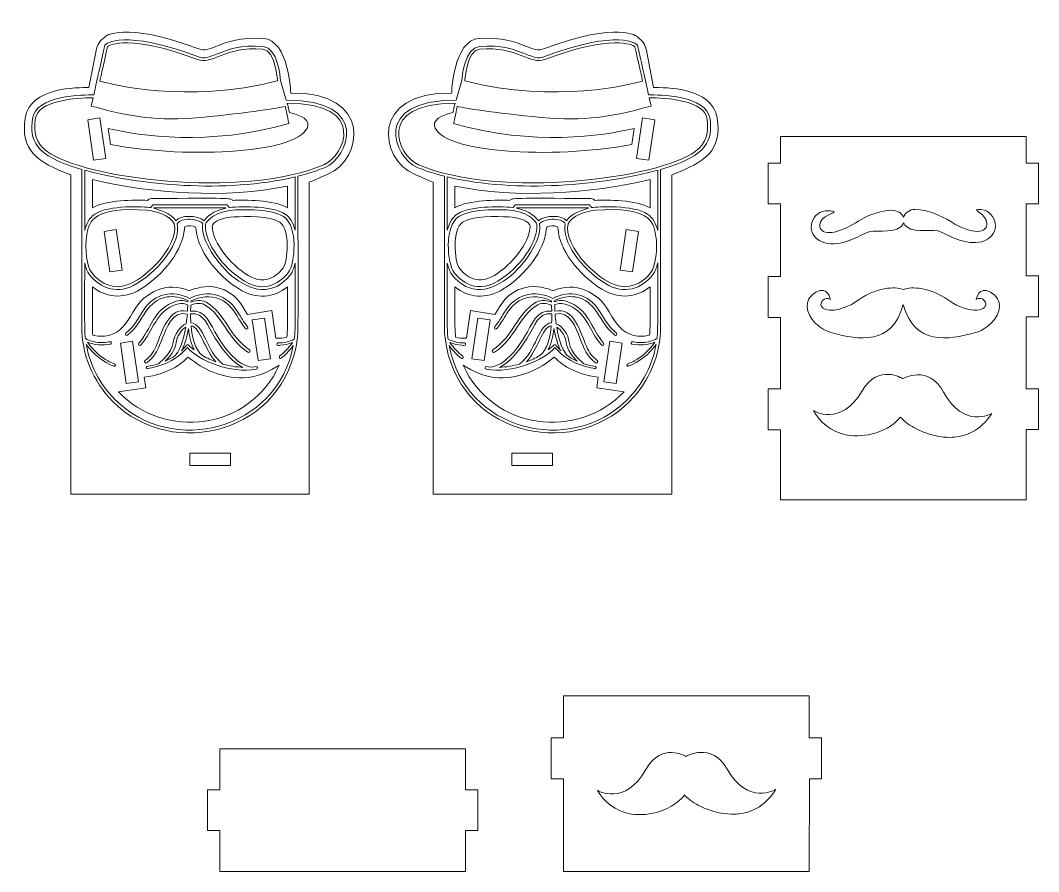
# Model space of a CAD drawing. Header units: inches. Extents: x 66 to 770, y 217 to 806.
import ezdxf

# ---------------------------------------------------------------- set-up
doc = ezdxf.new("R2010")
doc.units = ezdxf.units.IN
doc.header["$MEASUREMENT"] = 0
doc.layers.add('_U+0421_U+043B_U+043E_U+0439 1', color=7, linetype='Continuous')

# ---------------------------------------------------------------- blocks, each defined once
blk = doc.blocks.new('block 3')
at = {"layer": '_U+0421_U+043B_U+043E_U+0439 1', "color": 1, "lineweight": 9, "true_color": 0xff0000}
for points in [[(112.25, 736.96), (120.67, 738.2), (124.76, 710.17), (116.34, 708.93), (112.25, 736.96)], [(123.56, 659.68), (131.98, 660.93), (136.08, 632.89), (127.66, 631.65), (123.56, 659.68)], [(226.14, 598.39), (234.59, 599.62), (238.69, 571.59), (230.23, 570.36), (226.14, 598.39)], [(134.85, 582.41), (143.27, 583.66), (147.37, 555.62), (138.94, 554.38), (134.85, 582.41)], [(211.2, 497.71), (182.87, 497.71), (182.87, 506.2), (211.2, 506.2), (211.2, 497.71)]]:
    blk.add_lwpolyline(points, dxfattribs=at)
for points, knots in [([(252.75, 755.43), (252.75, 755.43), (251.67, 792.2), (233.62, 793.19), (218.21, 794.04), (208.62, 790.74), (201.59, 787.96), (196.25, 785.85), (192.73, 784.45), (189.1, 786.01), (136.45, 805.71), (124.5, 794.59), (124.02, 794.11), (124.02, 794.11), (124.02, 794.11), (124.02, 794.11), (120.88, 791.96), (118.72, 788.66), (118.01, 784.92), (118.01, 784.92), (113.06, 759.14), (113.06, 759.14), (105.6, 759.38), (72.11, 759.48), (68.98, 738.12), (65.67, 715.5), (76.96, 707.87), (100.48, 698.73), (100.48, 698.73), (100.48, 477.84), (100.48, 477.84), (100.48, 477.84), (265.48, 477.84), (265.48, 477.84), (265.48, 477.84), (265.48, 693.65), (265.48, 693.65), (268.02, 694.52), (276.38, 698.41), (278.5, 699.3), (302.89, 709.57), (309.68, 756.26), (252.75, 755.43)], [0, 0, 0, 0, 1, 1, 1, 2, 2, 2, 3, 3, 3, 4, 4, 4, 5, 5, 5, 6, 6, 6, 7, 7, 7, 8, 8, 8, 9, 9, 9, 10, 10, 10, 11, 11, 11, 12, 12, 12, 13, 13, 13, 14, 14, 14, 14]), ([(250.47, 676.07), (240.78, 681.64), (221.16, 681.49), (212.55, 681.11), (210.78, 683.01), (210.35, 682.54), (157.05, 682.54), (156.44, 682.54), (154.82, 682.41), (153.58, 681.11), (144.98, 681.48), (125.17, 681.65), (115.49, 676.02), (115.49, 676.02), (115.49, 695.48), (115.49, 695.48), (156.92, 685.8), (207.34, 682.18), (250.47, 691.05), (250.47, 691.05), (250.47, 676.07), (250.47, 676.07), (250.47, 676.07), (250.47, 676.07), (250.47, 676.07)], [0, 0, 0, 0, 1, 1, 1, 2, 2, 2, 3, 3, 3, 4, 4, 4, 5, 5, 5, 6, 6, 6, 7, 7, 7, 8, 8, 8, 8]), ([(198.43, 663.28), (198.6, 666.56), (206.37, 669.36), (213.44, 669.71), (221.34, 670.09), (238.55, 670.43), (245.15, 666.07), (252.47, 661.24), (250.88, 638.78), (247.43, 634.19), (245.05, 631.01), (236.25, 621.26), (223.23, 629.27), (210.43, 637.15), (199.41, 651.67), (198.59, 661.72), (198.58, 662.21), (198.52, 662.74), (198.43, 663.28)], [0, 0, 0, 0, 1, 1, 1, 2, 2, 2, 3, 3, 3, 4, 4, 4, 5, 5, 5, 6, 6, 6, 6]), ([(250.03, 586.51), (248.02, 585.96), (245.47, 585.52), (242.52, 585.74), (242.52, 585.74), (239.76, 604.84), (239.76, 604.84), (239.76, 604.84), (222.88, 602.19), (222.88, 602.19), (218.46, 609.03), (215.44, 617.11), (202.42, 620.67), (194.09, 622.94), (186.09, 620.07), (182.55, 618.5), (167.39, 625.49), (151.51, 617.87), (143.75, 604.08), (138.51, 594.78), (134.4, 589.86), (127.33, 587.92), (122.65, 586.63), (118.66, 587.02), (115.79, 587.84), (115.39, 591.46), (115.49, 590.26), (115.49, 621.3), (124.06, 614.51), (136.25, 611.95), (148.74, 619.64), (165.45, 629.92), (178.25, 647.47), (179.15, 661.25), (179.14, 661.72), (179.22, 662.49), (179.45, 662.87), (182.16, 663.91), (185.29, 663.62), (186.36, 662.95), (186.95, 662.58), (187.19, 662.43), (187.3, 661.04), (188.33, 647.11), (200.95, 629.7), (217.3, 619.64), (228.93, 612.48), (240.95, 613.72), (250.47, 621.23), (250.47, 591.34), (250.6, 591.51), (250.03, 586.51)], [0, 0, 0, 0, 1, 1, 1, 2, 2, 2, 3, 3, 3, 4, 4, 4, 5, 5, 5, 6, 6, 6, 7, 7, 7, 8, 8, 8, 9, 9, 9, 10, 10, 10, 11, 11, 11, 12, 12, 12, 13, 13, 13, 14, 14, 14, 15, 15, 15, 16, 16, 16, 17, 17, 17, 17]), ([(133.49, 548.7), (133.49, 548.7), (152.38, 551.51), (152.38, 551.51), (152.38, 551.51), (151.33, 558.89), (151.33, 558.89), (167.94, 560.75), (177.38, 568.23), (181.81, 572.75), (192.38, 563.85), (204.28, 558.33), (220.08, 558.33), (229.58, 558.33), (238.98, 563.45), (244.75, 567.14), (224.68, 521.98), (165.04, 515.01), (133.49, 548.7)], [0, 0, 0, 0, 1, 1, 1, 2, 2, 2, 3, 3, 3, 4, 4, 4, 5, 5, 5, 6, 6, 6, 6])]:
    blk.add_open_spline(points, degree=3, knots=knots, dxfattribs=at)
at = {"layer": '_U+0421_U+043B_U+043E_U+0439 1', "color": 7, "lineweight": 9, "true_color": 0xffffff}
for points, knots in [([(249.72, 750.41), (249.72, 750.41), (245.63, 764.18), (245.63, 764.18), (245.51, 766.41), (243.87, 786.62), (233.58, 787.69), (218.33, 789.04), (208.76, 785.26), (201.77, 782.49), (196.52, 780.41), (192.72, 778.91), (188.92, 780.54), (136.57, 800.13), (124.85, 789.23), (124.37, 788.75), (124.37, 788.75), (124.15, 788.53), (124.15, 788.53), (117.62, 759.39), (119.28, 766.84), (116.46, 754.12), (109.64, 754.23), (75.89, 753.97), (73.98, 737.54), (72.36, 723.65), (74.39, 711.93), (108.18, 702.52), (108.18, 702.52), (108.18, 594.02), (108.18, 594.02), (108.18, 574.64), (115.68, 556.06), (129.62, 542.05), (171.24, 500.19), (249.37, 520.34), (257.37, 586.17), (257.96, 591.8), (257.79, 584.94), (257.79, 697.93), (267.6, 700.39), (273.92, 702.83), (276.55, 703.93), (292.59, 710.68), (308.84, 750.85), (249.72, 750.41)], [0, 0, 0, 0, 1, 1, 1, 2, 2, 2, 3, 3, 3, 4, 4, 4, 5, 5, 5, 6, 6, 6, 7, 7, 7, 8, 8, 8, 9, 9, 9, 10, 10, 10, 11, 11, 11, 12, 12, 12, 13, 13, 13, 14, 14, 14, 15, 15, 15, 15]), ([(125.99, 787.5), (127.78, 788.77), (141.19, 796.26), (188.18, 778.68), (198.25, 774.37), (206.84, 788.05), (233.39, 785.7), (242.58, 784.75), (243.39, 764.77), (243.69, 763.77), (180.17, 747.92), (128.23, 761.54), (120.63, 763.72), (120.67, 763.88), (125.96, 787.33), (125.99, 787.5)], [0, 0, 0, 0, 1, 1, 1, 2, 2, 2, 3, 3, 3, 4, 4, 4, 5, 5, 5, 5]), ([(128.12, 719.82), (183.24, 709.46), (260.97, 714), (264.62, 732.76), (265.75, 738.41), (255.3, 741.15), (251.88, 741.89), (250.71, 747.33), (251.06, 745.91), (250.31, 748.42), (306.27, 748.6), (290.02, 711.78), (275.77, 705.78), (218.35, 681.59), (109.14, 696.62), (84.32, 714.88), (75.9, 721.07), (74.88, 728.05), (75.96, 737.31), (77.46, 750.2), (104.59, 752.35), (116.02, 752.13), (116.02, 752.13), (114.76, 746.43), (114.76, 746.43), (136.53, 740.35), (157.18, 735.88), (184.62, 738.08), (218.22, 740.77), (243.74, 745.12), (248.94, 746.04), (248.97, 745.93), (251.43, 734.42), (251.46, 734.31), (196.17, 718.47), (148.42, 725.74), (126.37, 730.92), (126.37, 730.92), (128.12, 719.82), (128.12, 719.82)], [0, 0, 0, 0, 1, 1, 1, 2, 2, 2, 3, 3, 3, 4, 4, 4, 5, 5, 5, 6, 6, 6, 7, 7, 7, 8, 8, 8, 9, 9, 9, 10, 10, 10, 11, 11, 11, 12, 12, 12, 13, 13, 13, 13]), ([(255.79, 660.56), (254.44, 665.73), (252.08, 669.55), (248.86, 671.68), (240.33, 677.32), (220.65, 677.05), (210.39, 676.23), (210.39, 676.23), (210.39, 676.19), (210.39, 676.19), (210.31, 676.18), (210.22, 676.17), (210.13, 676.16), (210.13, 676.16), (208.74, 677.96), (208.74, 677.96), (208.74, 677.96), (157.3, 677.96), (157.3, 677.96), (157.3, 677.96), (155.88, 676.1), (155.88, 676.1), (151.73, 676.83), (126.85, 678.07), (117.18, 671.68), (113.25, 669.08), (111.22, 664.44), (110.18, 660.28), (110.18, 660.28), (110.18, 701.98), (110.18, 701.98), (147.87, 691.94), (206.83, 685.71), (255.79, 697.44), (255.79, 697.44), (255.79, 660.56), (255.79, 660.56), (255.79, 660.56), (255.79, 660.56), (255.79, 660.56)], [0, 0, 0, 0, 1, 1, 1, 2, 2, 2, 3, 3, 3, 4, 4, 4, 5, 5, 5, 6, 6, 6, 7, 7, 7, 8, 8, 8, 9, 9, 9, 10, 10, 10, 11, 11, 11, 12, 12, 12, 13, 13, 13, 13]), ([(172.09, 664.81), (176.18, 650.51), (149.68, 621.39), (132.94, 621.39), (123.07, 621.39), (116.58, 629.02), (114.83, 631.35), (111.92, 635.23), (109.87, 647.41), (111.58, 657.31), (113.34, 667.44), (116.34, 676.58), (153.2, 674.42), (158.4, 674.12), (170.5, 670.23), (172.09, 664.81)], [0, 0, 0, 0, 1, 1, 1, 2, 2, 2, 3, 3, 3, 4, 4, 4, 5, 5, 5, 5]), ([(192.78, 667), (188.06, 671.15), (176.27, 671.06), (173.27, 667.05), (170.24, 672.17), (160.99, 674.89), (158.04, 675.64), (158.04, 675.64), (158.29, 675.96), (158.29, 675.96), (158.29, 675.96), (207.76, 675.96), (207.76, 675.96), (207.76, 675.96), (207.91, 675.76), (207.91, 675.76), (198.45, 673.76), (194.25, 669.13), (192.78, 667)], [0, 0, 0, 0, 1, 1, 1, 2, 2, 2, 3, 3, 3, 4, 4, 4, 5, 5, 5, 6, 6, 6, 6]), ([(193.96, 665.12), (194.38, 665.9), (197.97, 671.96), (209.33, 674.02), (215.67, 674.99), (238.97, 675.82), (247.76, 670.01), (258.17, 663.13), (255.69, 637.33), (251.21, 631.35), (249.08, 628.51), (237.6, 614.88), (220.75, 625.25), (204.37, 635.33), (194.25, 652.24), (193.87, 661.54), (193.87, 662.12), (193.78, 662.35), (193.71, 662.86), (193.68, 663.64), (193.76, 664.4), (193.96, 665.12)], [0, 0, 0, 0, 1, 1, 1, 2, 2, 2, 3, 3, 3, 4, 4, 4, 5, 5, 5, 6, 6, 6, 7, 7, 7, 7]), ([(130.97, 567.9), (129.32, 568.52), (127.71, 569.27), (126.16, 570.12), (122.27, 572.1), (116.35, 576.77), (112.17, 582.99), (116.8, 581.14), (122.39, 580.44), (127.96, 581.72), (128.42, 581.82), (128.7, 582.29), (128.59, 582.74), (128.24, 584.29), (126.54, 582.4), (120.55, 582.79), (117.15, 583.01), (113.68, 583.92), (110.7, 585.45), (110.01, 591.3), (110.17, 589.62), (110.17, 637.89), (110.95, 634.51), (112.02, 631.77), (113.23, 630.15), (121.09, 619.67), (133.59, 615.7), (146.34, 623.55), (163.48, 634.1), (176.9, 653.37), (174.14, 664.87), (174.93, 665.93), (175.56, 667.48), (180.35, 667.97), (184.13, 668.37), (188.85, 667.79), (191.89, 665.11), (188.35, 647.92), (228.46, 597.69), (252.81, 630.15), (253.98, 631.71), (255.02, 634.35), (255.79, 637.59), (255.79, 589.85), (255.97, 591.19), (255.22, 585.07), (251.75, 583.35), (247.65, 582.48), (243.93, 582.51), (243.39, 582.52), (242.98, 582.03), (243.1, 581.5), (243.32, 580.56), (244.58, 580.83), (245.61, 580.9), (248.48, 581.09), (251.28, 581.68), (253.96, 582.74), (251.53, 579.19), (248.49, 576.02), (245.05, 573.39), (244.1, 572.66), (245.21, 571.21), (246.16, 571.93), (247.64, 573.05), (248.83, 574.22), (250.11, 575.5), (251.73, 577.15), (253.21, 578.89), (254.56, 580.76), (243.67, 522.11), (170.85, 503.42), (131.03, 543.46), (120.59, 553.96), (113.8, 567.15), (111.29, 581.45), (116.21, 574.47), (123.09, 569.15), (130.42, 566.42), (130.9, 566.25), (131.42, 566.57), (131.48, 567.08), (131.48, 567.08), (131.48, 567.08), (131.48, 567.08), (131.52, 567.44), (131.31, 567.77), (130.97, 567.9)], [0, 0, 0, 0, 1, 1, 1, 2, 2, 2, 3, 3, 3, 4, 4, 4, 5, 5, 5, 6, 6, 6, 7, 7, 7, 8, 8, 8, 9, 9, 9, 10, 10, 10, 11, 11, 11, 12, 12, 12, 13, 13, 13, 14, 14, 14, 15, 15, 15, 16, 16, 16, 17, 17, 17, 18, 18, 18, 19, 19, 19, 20, 20, 20, 21, 21, 21, 22, 22, 22, 23, 23, 23, 24, 24, 24, 25, 25, 25, 26, 26, 26, 27, 27, 27, 28, 28, 28, 29, 29, 29, 29]), ([(153.67, 564.77), (157.44, 565.39), (161.32, 566.41), (164.93, 567.85), (172.38, 570.81), (178.09, 575.31), (181.29, 579.43), (188.29, 570.55), (211.27, 561.14), (228.94, 564.26), (229.46, 564.35), (229.8, 564.88), (229.68, 565.39), (229.42, 566.5), (228.45, 565.99), (226.04, 565.73), (226.04, 565.73), (226.04, 565.73), (226.04, 565.73), (218.24, 566.62), (210.45, 573.53), (202.24, 586.82), (196.93, 595.42), (194.3, 605.67), (183.43, 604.57), (183.54, 606.1), (183.61, 607.47), (183.66, 608.61), (185.02, 609.22), (189.67, 611), (193.2, 608.9), (206.69, 600.85), (208.11, 586.08), (223.11, 576.03), (223.83, 575.55), (224.77, 576.11), (224.69, 576.96), (224.66, 577.26), (224.5, 577.52), (224.25, 577.69), (209.65, 587.45), (208.19, 602.29), (194.23, 610.61), (190.47, 612.85), (185.97, 611.66), (183.74, 610.81), (183.75, 611.11), (183.75, 611.36), (183.76, 611.57), (189.81, 614.61), (197.33, 615.62), (203.62, 612.86), (210.94, 609.72), (214.42, 603.21), (216.45, 599.81), (217.64, 597.8), (220.08, 593.95), (221.74, 592.31), (222.83, 591.23), (223.58, 592.93), (222.92, 593.64), (220.01, 597.14), (218.3, 600.26), (216.61, 603.11), (208.98, 616.34), (195.46, 619.73), (182.77, 613.31), (171.25, 619.41), (158.26, 616.67), (150.91, 605.26), (148.36, 601.49), (145.3, 594.77), (138.7, 589.15), (137.79, 588.38), (138.96, 587.06), (139.83, 587.79), (147.41, 594.19), (149.65, 600.71), (154.02, 606.32), (161.68, 615.66), (172.38, 616.5), (181.71, 611.62), (181.69, 611.42), (181.67, 611.19), (181.65, 610.92), (179.86, 611.59), (176.83, 612.31), (173.58, 611.33), (157.68, 606.5), (156.2, 591.91), (147.63, 582.44), (146.74, 581.46), (148.22, 580.1), (149.13, 581.11), (157.77, 590.69), (159.27, 604.89), (174.16, 609.41), (177.23, 610.35), (180.17, 609.4), (181.52, 608.82), (181.46, 607.62), (181.4, 606.17), (181.38, 604.53), (167.91, 607.25), (163.88, 590.34), (159.53, 580.18), (157.56, 575.57), (154.85, 572.45), (152.03, 570.34), (150.95, 569.54), (152.14, 567.94), (153.21, 568.74), (159.3, 573.22), (161.28, 578.95), (164.03, 585.96), (166.58, 592.5), (170.77, 604.88), (181.24, 602.51), (181.05, 600.44), (180.8, 598.17), (180.46, 595.82), (176.11, 594.03), (172, 588.23), (171.43, 582.83), (170.67, 575.6), (161.24, 568.11), (161.24, 568.11), (154.24, 565.89), (152.61, 566.74), (152.8, 565.41), (152.86, 564.99), (153.26, 564.7), (153.67, 564.77)], [0, 0, 0, 0, 1, 1, 1, 2, 2, 2, 3, 3, 3, 4, 4, 4, 5, 5, 5, 6, 6, 6, 7, 7, 7, 8, 8, 8, 9, 9, 9, 10, 10, 10, 11, 11, 11, 12, 12, 12, 13, 13, 13, 14, 14, 14, 15, 15, 15, 16, 16, 16, 17, 17, 17, 18, 18, 18, 19, 19, 19, 20, 20, 20, 21, 21, 21, 22, 22, 22, 23, 23, 23, 24, 24, 24, 25, 25, 25, 26, 26, 26, 27, 27, 27, 28, 28, 28, 29, 29, 29, 30, 30, 30, 31, 31, 31, 32, 32, 32, 33, 33, 33, 34, 34, 34, 35, 35, 35, 36, 36, 36, 37, 37, 37, 38, 38, 38, 39, 39, 39, 40, 40, 40, 41, 41, 41, 42, 42, 42, 43, 43, 43, 44, 44, 44, 44]), ([(205.75, 567.85), (193.95, 576.74), (192.93, 595.86), (183.62, 596.37), (183.47, 598.54), (183.41, 600.64), (183.4, 602.56), (192.92, 603.71), (195.02, 594.69), (200.54, 585.77), (207.02, 575.28), (213.34, 568.61), (219.7, 565.58), (214.99, 565.82), (210.3, 566.58), (205.75, 567.85)], [0, 0, 0, 0, 1, 1, 1, 2, 2, 2, 3, 3, 3, 4, 4, 4, 5, 5, 5, 5]), ([(173.42, 582.62), (173.86, 586.81), (176.82, 591.4), (180.08, 593.38), (178.65, 584.91), (176.17, 575.86), (171.3, 572.65), (171.3, 572.65), (171.3, 572.65), (171.3, 572.65), (169.59, 571.6), (167.79, 570.68), (165.94, 569.87), (168.98, 572.88), (172.9, 577.64), (173.42, 582.62)], [0, 0, 0, 0, 1, 1, 1, 2, 2, 2, 3, 3, 3, 4, 4, 4, 5, 5, 5, 5]), ([(177.22, 577.11), (179.5, 581.37), (180.98, 586.94), (181.95, 592.39), (182.57, 587.16), (183.78, 581.83), (186.01, 577.68), (179.29, 582.94), (182.69, 582.17), (177.22, 577.11)], [0, 0, 0, 0, 1, 1, 1, 2, 2, 2, 3, 3, 3, 3]), ([(183.78, 594.35), (190.26, 593.62), (192.81, 578.04), (201.05, 569.37), (197.95, 570.52), (194.97, 571.89), (191.74, 573.79), (191.74, 573.79), (191.74, 573.79), (191.74, 573.79), (186.6, 577.51), (184.54, 586.2), (183.78, 594.35)], [0, 0, 0, 0, 1, 1, 1, 2, 2, 2, 3, 3, 3, 4, 4, 4, 4])]:
    blk.add_open_spline(points, degree=3, knots=knots, dxfattribs=at)
blk = doc.blocks.new('block 4')
at = {"layer": '_U+0421_U+043B_U+043E_U+0439 1', "color": 1, "lineweight": 9, "true_color": 0xff0000}
for points in [[(500.55, 708.93), (492.13, 710.17), (496.22, 738.2), (504.64, 736.96), (500.55, 708.93)], [(489.24, 631.65), (480.82, 632.89), (484.91, 660.92), (493.33, 659.68), (489.24, 631.65)], [(386.66, 570.36), (378.21, 571.59), (382.3, 599.62), (390.75, 598.4), (386.66, 570.36)], [(477.95, 554.38), (469.53, 555.62), (473.62, 583.66), (482.04, 582.41), (477.95, 554.38)], [(405.69, 506.2), (434.02, 506.2), (434.02, 497.71), (405.69, 497.71), (405.69, 506.2)]]:
    blk.add_lwpolyline(points, dxfattribs=at)
for points, knots in [([(338.39, 699.3), (340.51, 698.41), (348.87, 694.52), (351.42, 693.65), (351.42, 693.65), (351.42, 477.84), (351.42, 477.84), (351.42, 477.84), (516.41, 477.84), (516.41, 477.84), (516.41, 477.84), (516.41, 698.73), (516.41, 698.73), (539.93, 707.87), (551.23, 715.5), (547.91, 738.12), (544.78, 759.48), (511.29, 759.38), (503.84, 759.14), (503.84, 759.14), (498.89, 784.92), (498.89, 784.92), (498.17, 788.66), (496.01, 791.96), (492.87, 794.11), (492.87, 794.11), (492.87, 794.11), (492.87, 794.11), (492.39, 794.59), (480.44, 805.71), (427.79, 786.01), (424.16, 784.45), (420.64, 785.85), (415.3, 787.96), (408.27, 790.74), (398.68, 794.04), (383.27, 793.19), (365.22, 792.2), (364.14, 755.43), (364.14, 755.43), (307.21, 756.26), (314, 709.57), (338.39, 699.3)], [0, 0, 0, 0, 1, 1, 1, 2, 2, 2, 3, 3, 3, 4, 4, 4, 5, 5, 5, 6, 6, 6, 7, 7, 7, 8, 8, 8, 9, 9, 9, 10, 10, 10, 11, 11, 11, 12, 12, 12, 13, 13, 13, 14, 14, 14, 14]), ([(366.42, 691.05), (409.55, 682.18), (459.97, 685.8), (501.4, 695.48), (501.4, 695.48), (501.4, 676.02), (501.4, 676.02), (491.72, 681.66), (471.92, 681.49), (463.32, 681.11), (462.07, 682.41), (460.46, 682.54), (459.84, 682.54), (406.54, 682.54), (406.11, 683.01), (404.34, 681.11), (395.74, 681.49), (376.11, 681.64), (366.43, 676.07), (366.43, 676.07), (366.43, 691.05), (366.43, 691.05), (366.43, 691.05), (366.42, 691.05), (366.42, 691.05)], [0, 0, 0, 0, 1, 1, 1, 2, 2, 2, 3, 3, 3, 4, 4, 4, 5, 5, 5, 6, 6, 6, 7, 7, 7, 8, 8, 8, 8]), ([(418.31, 661.72), (417.49, 651.67), (406.46, 637.15), (393.67, 629.27), (380.64, 621.26), (371.85, 631.01), (369.46, 634.19), (366.02, 638.78), (364.43, 661.24), (371.74, 666.07), (378.34, 670.43), (395.55, 670.09), (403.46, 669.71), (410.52, 669.36), (418.29, 666.56), (418.46, 663.28), (418.37, 662.74), (418.32, 662.21), (418.31, 661.72)], [0, 0, 0, 0, 1, 1, 1, 2, 2, 2, 3, 3, 3, 4, 4, 4, 5, 5, 5, 6, 6, 6, 6]), ([(366.42, 621.23), (375.95, 613.72), (387.96, 612.48), (399.59, 619.64), (415.94, 629.7), (428.56, 647.12), (429.6, 661.04), (429.7, 662.43), (429.94, 662.58), (430.54, 662.95), (431.6, 663.62), (434.73, 663.91), (437.44, 662.87), (437.68, 662.49), (437.75, 661.72), (437.74, 661.25), (438.64, 647.47), (451.45, 629.92), (468.15, 619.64), (480.65, 611.95), (492.83, 614.51), (501.4, 621.3), (501.4, 590.26), (501.5, 591.46), (501.11, 587.85), (498.23, 587.02), (494.24, 586.63), (489.56, 587.92), (482.49, 589.86), (478.38, 594.78), (473.14, 604.08), (465.38, 617.87), (449.51, 625.49), (434.35, 618.5), (430.8, 620.07), (422.8, 622.94), (414.48, 620.67), (401.45, 617.11), (398.43, 609.03), (394.01, 602.19), (394.01, 602.19), (377.14, 604.84), (377.14, 604.84), (377.14, 604.84), (374.38, 585.74), (374.38, 585.74), (371.42, 585.52), (368.88, 585.96), (366.86, 586.51), (366.3, 591.51), (366.42, 591.34), (366.42, 621.23)], [0, 0, 0, 0, 1, 1, 1, 2, 2, 2, 3, 3, 3, 4, 4, 4, 5, 5, 5, 6, 6, 6, 7, 7, 7, 8, 8, 8, 9, 9, 9, 10, 10, 10, 11, 11, 11, 12, 12, 12, 13, 13, 13, 14, 14, 14, 15, 15, 15, 16, 16, 16, 17, 17, 17, 17]), ([(372.14, 567.14), (377.91, 563.45), (387.31, 558.33), (396.81, 558.33), (412.61, 558.33), (424.52, 563.85), (435.08, 572.75), (439.51, 568.23), (448.95, 560.75), (465.56, 558.89), (465.56, 558.89), (464.52, 551.51), (464.52, 551.51), (464.52, 551.51), (483.41, 548.7), (483.41, 548.7), (451.85, 515.01), (392.21, 521.98), (372.14, 567.14)], [0, 0, 0, 0, 1, 1, 1, 2, 2, 2, 3, 3, 3, 4, 4, 4, 5, 5, 5, 6, 6, 6, 6])]:
    blk.add_open_spline(points, degree=3, knots=knots, dxfattribs=at)
at = {"layer": '_U+0421_U+043B_U+043E_U+0439 1', "color": 7, "lineweight": 9, "true_color": 0xffffff}
for points, knots in [([(340.35, 703.93), (342.97, 702.83), (349.3, 700.39), (359.11, 697.92), (359.11, 584.94), (358.94, 591.8), (359.53, 586.17), (367.52, 520.34), (445.65, 500.18), (487.28, 542.04), (501.21, 556.06), (508.72, 574.64), (508.72, 594.02), (508.72, 594.02), (508.72, 702.52), (508.72, 702.52), (542.5, 711.93), (544.53, 723.65), (542.92, 737.54), (541.01, 753.97), (507.26, 754.23), (500.43, 754.12), (497.61, 766.84), (499.28, 759.39), (492.74, 788.53), (492.74, 788.53), (492.52, 788.75), (492.52, 788.75), (492.05, 789.23), (480.32, 800.13), (427.97, 780.54), (424.17, 778.91), (420.38, 780.41), (415.12, 782.49), (408.14, 785.26), (398.57, 789.04), (383.31, 787.69), (373.02, 786.62), (371.39, 766.41), (371.26, 764.18), (371.26, 764.18), (367.17, 750.41), (367.17, 750.41), (308.05, 750.85), (324.31, 710.68), (340.35, 703.93)], [0, 0, 0, 0, 1, 1, 1, 2, 2, 2, 3, 3, 3, 4, 4, 4, 5, 5, 5, 6, 6, 6, 7, 7, 7, 8, 8, 8, 9, 9, 9, 10, 10, 10, 11, 11, 11, 12, 12, 12, 13, 13, 13, 14, 14, 14, 15, 15, 15, 15]), ([(496.26, 763.72), (488.66, 761.54), (436.72, 747.92), (373.2, 763.77), (373.5, 764.77), (374.31, 784.75), (383.51, 785.7), (410.05, 788.05), (418.64, 774.37), (428.71, 778.68), (475.7, 796.26), (489.11, 788.77), (490.9, 787.5), (490.94, 787.33), (496.22, 763.88), (496.26, 763.72)], [0, 0, 0, 0, 1, 1, 1, 2, 2, 2, 3, 3, 3, 4, 4, 4, 5, 5, 5, 5]), ([(490.52, 730.92), (468.47, 725.74), (420.72, 718.47), (365.44, 734.31), (365.46, 734.42), (367.93, 745.93), (367.96, 746.04), (373.15, 745.12), (398.68, 740.77), (432.27, 738.08), (459.71, 735.88), (480.37, 740.34), (502.14, 746.43), (502.14, 746.43), (500.87, 752.13), (500.87, 752.13), (512.31, 752.35), (539.43, 750.2), (540.93, 737.31), (542.01, 728.05), (540.99, 721.07), (532.58, 714.88), (507.75, 696.62), (398.54, 681.59), (341.12, 705.78), (326.87, 711.77), (310.63, 748.6), (366.58, 748.42), (365.84, 745.91), (366.18, 747.33), (365.02, 741.89), (361.59, 741.15), (351.14, 738.41), (352.27, 732.76), (355.92, 714), (433.65, 709.46), (488.77, 719.81), (488.77, 719.81), (490.52, 730.92), (490.52, 730.92)], [0, 0, 0, 0, 1, 1, 1, 2, 2, 2, 3, 3, 3, 4, 4, 4, 5, 5, 5, 6, 6, 6, 7, 7, 7, 8, 8, 8, 9, 9, 9, 10, 10, 10, 11, 11, 11, 12, 12, 12, 13, 13, 13, 13]), ([(361.11, 697.43), (410.06, 685.71), (469.02, 691.94), (506.72, 701.97), (506.72, 701.97), (506.72, 660.28), (506.72, 660.28), (505.67, 664.44), (503.64, 669.08), (499.71, 671.68), (490.04, 678.07), (465.17, 676.83), (461.01, 676.1), (461.01, 676.1), (459.6, 677.96), (459.6, 677.96), (459.6, 677.96), (408.15, 677.96), (408.15, 677.96), (408.15, 677.96), (406.76, 676.15), (406.76, 676.15), (406.67, 676.17), (406.59, 676.17), (406.5, 676.19), (406.5, 676.19), (406.5, 676.22), (406.5, 676.22), (396.24, 677.05), (376.57, 677.32), (368.03, 671.68), (364.81, 669.55), (362.45, 665.72), (361.11, 660.55), (361.11, 660.55), (361.11, 697.43), (361.11, 697.43), (361.11, 697.43), (361.11, 697.43), (361.11, 697.43)], [0, 0, 0, 0, 1, 1, 1, 2, 2, 2, 3, 3, 3, 4, 4, 4, 5, 5, 5, 6, 6, 6, 7, 7, 7, 8, 8, 8, 9, 9, 9, 10, 10, 10, 11, 11, 11, 12, 12, 12, 13, 13, 13, 13]), ([(463.69, 674.42), (500.55, 676.59), (503.55, 667.44), (505.31, 657.31), (507.02, 647.41), (504.97, 635.23), (502.06, 631.35), (500.31, 629.02), (493.83, 621.39), (483.95, 621.39), (467.22, 621.39), (440.71, 650.51), (444.81, 664.81), (446.39, 670.23), (458.5, 674.12), (463.69, 674.42)], [0, 0, 0, 0, 1, 1, 1, 2, 2, 2, 3, 3, 3, 4, 4, 4, 5, 5, 5, 5]), ([(423.18, 662.86), (423.11, 662.35), (423.03, 662.12), (423.03, 661.54), (422.64, 652.24), (412.52, 635.33), (396.14, 625.25), (379.29, 614.88), (367.81, 628.52), (365.69, 631.35), (361.21, 637.33), (358.72, 663.13), (369.13, 670.01), (377.92, 675.82), (401.23, 674.99), (407.56, 674.02), (418.92, 671.96), (422.52, 665.9), (422.94, 665.12), (423.13, 664.4), (423.22, 663.64), (423.18, 662.86)], [0, 0, 0, 0, 1, 1, 1, 2, 2, 2, 3, 3, 3, 4, 4, 4, 5, 5, 5, 6, 6, 6, 7, 7, 7, 7]), ([(408.98, 675.76), (408.98, 675.76), (409.13, 675.96), (409.13, 675.96), (409.13, 675.96), (458.61, 675.96), (458.61, 675.96), (458.61, 675.96), (458.85, 675.64), (458.85, 675.64), (455.9, 674.89), (446.65, 672.17), (443.62, 667.05), (440.62, 671.07), (428.83, 671.15), (424.12, 667), (422.64, 669.13), (418.44, 673.76), (408.98, 675.76)], [0, 0, 0, 0, 1, 1, 1, 2, 2, 2, 3, 3, 3, 4, 4, 4, 5, 5, 5, 6, 6, 6, 6]), ([(485.42, 567.08), (485.42, 567.08), (485.42, 567.08), (485.42, 567.08), (485.47, 566.57), (485.99, 566.25), (486.47, 566.42), (493.81, 569.15), (500.69, 574.47), (505.6, 581.45), (503.09, 567.15), (496.31, 553.96), (485.86, 543.46), (446.05, 503.42), (373.22, 522.1), (362.33, 580.76), (363.68, 578.89), (365.17, 577.15), (366.78, 575.5), (368.07, 574.22), (369.25, 573.05), (370.73, 571.93), (371.69, 571.2), (372.79, 572.66), (371.84, 573.39), (368.4, 576.02), (365.36, 579.19), (362.94, 582.73), (365.61, 581.68), (368.42, 581.09), (371.28, 580.9), (372.31, 580.83), (373.58, 580.56), (373.79, 581.5), (373.92, 582.03), (373.51, 582.52), (372.96, 582.51), (369.24, 582.48), (365.15, 583.35), (361.68, 585.06), (360.92, 591.19), (361.11, 589.85), (361.11, 637.59), (361.87, 634.35), (362.91, 631.71), (364.09, 630.15), (388.43, 597.69), (428.54, 647.92), (425, 665.11), (428.04, 667.79), (432.76, 668.37), (436.55, 667.97), (441.33, 667.48), (441.97, 665.93), (442.76, 664.87), (440, 653.37), (453.41, 634.1), (470.56, 623.55), (483.3, 615.7), (495.8, 619.67), (503.66, 630.15), (504.87, 631.77), (505.95, 634.51), (506.72, 637.89), (506.72, 589.62), (506.89, 591.3), (506.2, 585.45), (503.21, 583.92), (499.75, 583.01), (496.34, 582.79), (490.35, 582.4), (488.65, 584.29), (488.3, 582.74), (488.2, 582.29), (488.48, 581.82), (488.93, 581.72), (494.51, 580.44), (500.09, 581.14), (504.72, 582.99), (500.55, 576.77), (494.62, 572.1), (490.73, 570.12), (489.18, 569.26), (487.58, 568.52), (485.92, 567.9), (485.58, 567.77), (485.37, 567.44), (485.42, 567.08)], [0, 0, 0, 0, 1, 1, 1, 2, 2, 2, 3, 3, 3, 4, 4, 4, 5, 5, 5, 6, 6, 6, 7, 7, 7, 8, 8, 8, 9, 9, 9, 10, 10, 10, 11, 11, 11, 12, 12, 12, 13, 13, 13, 14, 14, 14, 15, 15, 15, 16, 16, 16, 17, 17, 17, 18, 18, 18, 19, 19, 19, 20, 20, 20, 21, 21, 21, 22, 22, 22, 23, 23, 23, 24, 24, 24, 25, 25, 25, 26, 26, 26, 27, 27, 27, 28, 28, 28, 29, 29, 29, 29]), ([(464.09, 565.41), (464.28, 566.74), (462.65, 565.88), (455.66, 568.1), (455.66, 568.1), (446.22, 575.59), (445.46, 582.83), (444.89, 588.23), (440.79, 594.03), (436.43, 595.82), (436.09, 598.16), (435.84, 600.44), (435.66, 602.51), (446.12, 604.88), (450.31, 592.5), (452.87, 585.96), (455.61, 578.94), (457.6, 573.21), (463.68, 568.73), (464.76, 567.94), (465.95, 569.53), (464.87, 570.34), (462.04, 572.45), (459.33, 575.57), (457.36, 580.18), (453.01, 590.34), (448.98, 607.25), (435.52, 604.52), (435.49, 606.16), (435.44, 607.62), (435.38, 608.82), (436.73, 609.39), (439.66, 610.34), (442.73, 609.41), (457.62, 604.89), (459.12, 590.69), (467.76, 581.11), (468.68, 580.1), (470.16, 581.45), (469.26, 582.44), (460.69, 591.91), (459.21, 606.49), (443.31, 611.32), (440.06, 612.31), (437.03, 611.59), (435.24, 610.92), (435.22, 611.19), (435.2, 611.42), (435.19, 611.62), (444.51, 616.5), (455.21, 615.65), (462.87, 606.32), (467.25, 600.71), (469.48, 594.19), (477.07, 587.79), (477.94, 587.06), (479.1, 588.37), (478.19, 589.15), (471.59, 594.76), (468.53, 601.49), (465.99, 605.25), (458.64, 616.66), (445.64, 619.4), (434.12, 613.31), (421.44, 619.73), (407.91, 616.33), (400.28, 603.11), (398.6, 600.26), (396.88, 597.14), (393.97, 593.64), (393.31, 592.93), (394.06, 591.22), (395.15, 592.3), (396.81, 593.94), (399.26, 597.8), (400.45, 599.81), (402.47, 603.21), (405.95, 609.71), (413.28, 612.86), (419.56, 615.62), (427.09, 614.61), (433.14, 611.57), (433.14, 611.36), (433.15, 611.1), (433.15, 610.8), (430.92, 611.65), (426.42, 612.85), (422.67, 610.61), (408.71, 602.28), (407.24, 587.45), (392.64, 577.69), (392.39, 577.52), (392.24, 577.25), (392.21, 576.96), (392.12, 576.11), (393.07, 575.55), (393.78, 576.03), (408.78, 586.08), (410.21, 600.85), (423.69, 608.89), (427.22, 611), (431.87, 609.21), (433.23, 608.61), (433.28, 607.47), (433.35, 606.1), (433.46, 604.57), (422.59, 605.67), (419.96, 595.41), (414.65, 586.82), (406.44, 573.53), (398.66, 566.61), (390.85, 565.73), (390.85, 565.73), (390.85, 565.73), (390.85, 565.73), (388.44, 565.99), (387.48, 566.5), (387.21, 565.39), (387.09, 564.87), (387.43, 564.35), (387.95, 564.26), (405.63, 561.14), (428.61, 570.54), (435.6, 579.43), (438.8, 575.31), (444.52, 570.81), (451.96, 567.84), (455.57, 566.41), (459.45, 565.38), (463.22, 564.76), (463.64, 564.7), (464.03, 564.99), (464.09, 565.41)], [0, 0, 0, 0, 1, 1, 1, 2, 2, 2, 3, 3, 3, 4, 4, 4, 5, 5, 5, 6, 6, 6, 7, 7, 7, 8, 8, 8, 9, 9, 9, 10, 10, 10, 11, 11, 11, 12, 12, 12, 13, 13, 13, 14, 14, 14, 15, 15, 15, 16, 16, 16, 17, 17, 17, 18, 18, 18, 19, 19, 19, 20, 20, 20, 21, 21, 21, 22, 22, 22, 23, 23, 23, 24, 24, 24, 25, 25, 25, 26, 26, 26, 27, 27, 27, 28, 28, 28, 29, 29, 29, 30, 30, 30, 31, 31, 31, 32, 32, 32, 33, 33, 33, 34, 34, 34, 35, 35, 35, 36, 36, 36, 37, 37, 37, 38, 38, 38, 39, 39, 39, 40, 40, 40, 41, 41, 41, 42, 42, 42, 43, 43, 43, 44, 44, 44, 44]), ([(397.19, 565.58), (403.55, 568.61), (409.87, 575.28), (416.35, 585.77), (421.87, 594.7), (423.97, 603.71), (433.5, 602.56), (433.49, 600.64), (433.42, 598.54), (433.27, 596.37), (423.97, 595.86), (422.95, 576.74), (411.14, 567.85), (406.6, 566.58), (401.91, 565.82), (397.19, 565.58)], [0, 0, 0, 0, 1, 1, 1, 2, 2, 2, 3, 3, 3, 4, 4, 4, 5, 5, 5, 5]), ([(425.15, 573.79), (425.15, 573.79), (425.15, 573.79), (425.15, 573.79), (421.93, 571.89), (418.94, 570.52), (415.84, 569.37), (424.08, 578.03), (426.63, 593.62), (433.11, 594.35), (432.36, 586.2), (430.29, 577.51), (425.15, 573.79)], [0, 0, 0, 0, 1, 1, 1, 2, 2, 2, 3, 3, 3, 4, 4, 4, 4]), ([(430.88, 577.68), (433.11, 581.83), (434.32, 587.16), (434.94, 592.39), (435.91, 586.94), (437.4, 581.37), (439.68, 577.11), (434.2, 582.17), (437.61, 582.94), (430.88, 577.68)], [0, 0, 0, 0, 1, 1, 1, 2, 2, 2, 3, 3, 3, 3]), ([(450.95, 569.87), (449.1, 570.68), (447.3, 571.6), (445.59, 572.65), (445.59, 572.65), (445.59, 572.65), (445.59, 572.65), (440.72, 575.86), (438.24, 584.91), (436.81, 593.38), (440.08, 591.4), (443.03, 586.81), (443.47, 582.62), (444, 577.64), (447.92, 572.88), (450.95, 569.87)], [0, 0, 0, 0, 1, 1, 1, 2, 2, 2, 3, 3, 3, 4, 4, 4, 5, 5, 5, 5])]:
    blk.add_open_spline(points, degree=3, knots=knots, dxfattribs=at)
blk = doc.blocks.new('block 2')
at = {"layer": '_U+0421_U+043B_U+043E_U+0439 1', "color": 1, "lineweight": 9, "true_color": 0xff0000}
blk.add_lwpolyline([(620.12, 309.19), (611.63, 309.18), (611.63, 338.35), (441.55, 338.35), (441.55, 309.19), (433.02, 309.18), (433.06, 280.85), (441.55, 280.86), (441.55, 216.63), (611.63, 216.63), (611.66, 280.85), (620.16, 280.86), (620.12, 309.19)], dxfattribs=at)
for points, knots in [([(770.34, 678.68), (770.34, 678.68), (770.34, 707), (770.34, 707), (770.34, 707), (761.83, 707), (761.83, 707), (761.83, 707), (761.83, 725.33), (761.83, 725.33), (761.83, 725.33), (591.75, 725.33), (591.75, 725.33), (591.75, 725.33), (591.75, 707), (591.75, 707), (591.75, 707), (583.26, 707), (583.26, 707), (583.26, 707), (583.26, 678.68), (583.26, 678.68), (583.26, 678.68), (591.75, 678.68), (591.75, 678.68), (591.75, 678.68), (591.75, 628.38), (591.75, 628.38), (591.75, 628.38), (583.26, 628.38), (583.26, 628.38), (583.26, 628.38), (583.26, 600.05), (583.26, 600.05), (583.26, 600.05), (591.75, 600.05), (591.75, 600.06), (591.75, 600.06), (591.75, 550.79), (591.75, 550.79), (591.75, 550.79), (583.26, 550.79), (583.26, 550.79), (583.26, 550.79), (583.26, 522.47), (583.26, 522.47), (583.26, 522.47), (591.75, 522.47), (591.75, 522.47), (591.75, 522.47), (591.75, 473.89), (591.75, 473.89), (591.75, 473.89), (761.83, 473.89), (761.83, 473.89), (761.83, 473.89), (761.83, 522.48), (761.83, 522.48), (761.83, 522.48), (770.34, 522.48), (770.34, 522.48), (770.34, 522.48), (770.34, 550.81), (770.34, 550.81), (770.34, 550.81), (761.83, 550.81), (761.83, 550.81), (761.83, 550.81), (761.83, 600.58), (761.83, 600.58), (761.83, 600.58), (770.34, 600.58), (770.34, 600.58), (770.34, 600.58), (770.34, 628.91), (770.34, 628.91), (770.34, 628.91), (761.83, 628.91), (761.83, 628.91), (761.83, 628.91), (761.83, 678.68), (761.83, 678.68), (761.83, 678.68), (770.34, 678.68), (770.34, 678.68), (770.34, 678.68), (770.34, 678.68), (770.34, 678.68)], [0, 0, 0, 0, 1, 1, 1, 2, 2, 2, 3, 3, 3, 4, 4, 4, 5, 5, 5, 6, 6, 6, 7, 7, 7, 8, 8, 8, 9, 9, 9, 10, 10, 10, 11, 11, 11, 12, 12, 12, 13, 13, 13, 14, 14, 14, 15, 15, 15, 16, 16, 16, 17, 17, 17, 18, 18, 18, 19, 19, 19, 20, 20, 20, 21, 21, 21, 22, 22, 22, 23, 23, 23, 24, 24, 24, 25, 25, 25, 26, 26, 26, 27, 27, 27, 28, 28, 28, 29, 29, 29, 29]), ([(625.02, 673.98), (626.29, 673.95), (627.53, 673.71), (628.62, 673.29), (630.95, 672.4), (619.05, 670.85), (618.86, 664.12), (618.67, 657.55), (628.22, 656.03), (643.78, 665.71), (647.21, 667.77), (656.6, 673.75), (668.39, 674.27), (672.33, 674.44), (675.85, 672.22), (676.91, 669.26), (677.72, 672.46), (680.97, 675.02), (684.95, 674.87), (694.29, 674.51), (701.95, 670.97), (709.6, 666.45), (725.22, 656.86), (734.76, 658.43), (734.53, 665), (734.3, 671.73), (724.36, 674.69), (728.31, 674.83), (740.83, 675.2), (744.68, 660), (734.86, 654.21), (724.91, 648.36), (711.56, 654.9), (703.47, 658.94), (696.41, 662.67), (686.24, 657.43), (679.13, 662.87), (679.08, 662.85), (677.86, 664.06), (677.86, 664.06), (677.47, 664.65), (677.19, 665.25), (677, 665.85), (676.53, 664.29), (676.03, 663.96), (674.94, 662.87), (667.86, 657.39), (656.99, 662), (649.96, 658.23), (641.88, 654.15), (628.57, 647.53), (618.59, 653.33), (608.74, 659.06), (612.51, 674.29), (625.02, 673.98)], [0, 0, 0, 0, 1, 1, 1, 2, 2, 2, 3, 3, 3, 4, 4, 4, 5, 5, 5, 6, 6, 6, 7, 7, 7, 8, 8, 8, 9, 9, 9, 10, 10, 10, 11, 11, 11, 12, 12, 12, 13, 13, 13, 14, 14, 14, 15, 15, 15, 16, 16, 16, 17, 17, 17, 18, 18, 18, 18]), ([(737.45, 596.17), (737.45, 596.17), (737.47, 596.12), (737.47, 596.12), (736.47, 595.4), (732.79, 591.3), (726.04, 589.49), (707.94, 584.65), (684.33, 580.38), (676.7, 609.18), (669.1, 580.37), (645.49, 584.62), (627.39, 589.44), (623.06, 590.59), (619.07, 593.02), (616.02, 596.05), (616.02, 596.05), (616.02, 596.05), (616.02, 596.05), (616.02, 596.05), (616.02, 596.05), (616.02, 596.05), (609.22, 602.8), (607.08, 612.49), (616.27, 617.58), (624.63, 622.21), (626.26, 612.51), (626.26, 612.51), (622.14, 615.15), (618.51, 610.4), (619.97, 607.73), (619.97, 607.73), (619.97, 607.73), (619.97, 607.73), (622.02, 604), (632.91, 603.3), (645.45, 612.05), (660.85, 622.79), (673.49, 620.8), (676.7, 619.49), (679.9, 620.81), (692.53, 622.81), (707.95, 612.08), (723.43, 601.31), (736.39, 604.91), (733.32, 610.83), (731.1, 615.11), (727.13, 612.57), (727.13, 612.57), (727.13, 612.57), (728.76, 622.27), (737.12, 617.65), (746.29, 612.58), (744.2, 602.92), (737.45, 596.17)], [0, 0, 0, 0, 1, 1, 1, 2, 2, 2, 3, 3, 3, 4, 4, 4, 5, 5, 5, 6, 6, 6, 7, 7, 7, 8, 8, 8, 9, 9, 9, 10, 10, 10, 11, 11, 11, 12, 12, 12, 13, 13, 13, 14, 14, 14, 15, 15, 15, 16, 16, 16, 17, 17, 17, 18, 18, 18, 18]), ([(712.13, 517.25), (712.13, 517.25), (712.13, 517.25), (712.13, 517.25), (711.13, 517.37), (704.99, 516.3), (694.68, 519.39), (694.68, 519.39), (694.68, 519.38), (694.68, 519.38), (694.68, 519.38), (694.67, 519.39), (694.67, 519.39), (689.88, 520.82), (685.95, 522.74), (682.88, 524.62), (682.88, 524.62), (682.88, 524.62), (682.88, 524.62), (678.5, 527.38), (675.82, 529.8), (674.63, 531.18), (674.63, 531.18), (669.85, 524.01), (657.94, 520.32), (657.94, 520.32), (657.94, 520.32), (657.94, 520.32), (657.94, 520.32), (657.94, 520.32), (657.94, 520.32), (650.38, 517.98), (644.14, 517.95), (637.74, 518.73), (637.74, 518.73), (637.74, 518.73), (637.74, 518.73), (626.93, 520.68), (618.1, 528.53), (614.54, 535.65), (614.54, 535.65), (633.53, 524.05), (648.23, 549.31), (659.38, 568.47), (676.26, 557.82), (676.26, 557.82), (676.26, 557.82), (694.11, 567.9), (704.62, 548.39), (718.49, 522.66), (737.85, 533.62), (737.85, 533.62), (737.85, 533.62), (729.78, 518.75), (712.13, 517.25)], [0, 0, 0, 0, 1, 1, 1, 2, 2, 2, 3, 3, 3, 4, 4, 4, 5, 5, 5, 6, 6, 6, 7, 7, 7, 8, 8, 8, 9, 9, 9, 10, 10, 10, 11, 11, 11, 12, 12, 12, 13, 13, 13, 14, 14, 14, 15, 15, 15, 16, 16, 16, 17, 17, 17, 18, 18, 18, 18]), ([(562.99, 256.57), (562.99, 256.57), (562.99, 256.56), (562.99, 256.56), (561.99, 256.66), (555.88, 255.46), (545.5, 258.32), (545.5, 258.32), (545.49, 258.32), (545.49, 258.32), (540.67, 259.65), (536.7, 261.48), (533.59, 263.29), (533.59, 263.29), (533.59, 263.29), (533.59, 263.29), (529.15, 265.95), (526.41, 268.31), (525.2, 269.67), (525.2, 269.67), (520.58, 262.4), (508.75, 258.45), (508.75, 258.45), (508.75, 258.45), (508.75, 258.45), (508.75, 258.45), (508.75, 258.45), (508.75, 258.45), (501.24, 255.94), (495.01, 255.77), (488.59, 256.41), (488.59, 256.41), (488.59, 256.41), (488.59, 256.41), (477.74, 258.12), (468.74, 265.77), (465.02, 272.81), (465.02, 272.81), (484.26, 261.64), (498.4, 287.22), (509.13, 306.61), (526.24, 296.34), (526.24, 296.34), (526.24, 296.34), (543.86, 306.8), (554.8, 287.53), (569.23, 262.11), (588.34, 273.5), (588.34, 273.5), (588.34, 273.5), (580.61, 258.46), (562.99, 256.57)], [0, 0, 0, 0, 1, 1, 1, 2, 2, 2, 3, 3, 3, 4, 4, 4, 5, 5, 5, 6, 6, 6, 7, 7, 7, 8, 8, 8, 9, 9, 9, 10, 10, 10, 11, 11, 11, 12, 12, 12, 13, 13, 13, 14, 14, 14, 15, 15, 15, 16, 16, 16, 17, 17, 17, 17]), ([(373.77, 245), (373.77, 245), (373.77, 216.63), (373.77, 216.63), (373.77, 216.63), (203.69, 216.63), (203.69, 216.63), (203.69, 220.16), (203.69, 241.44), (203.69, 245), (203.69, 245), (195.19, 245), (195.19, 245), (195.19, 245), (195.19, 273.33), (195.19, 273.33), (195.19, 273.33), (203.69, 273.33), (203.69, 273.33), (203.69, 273.33), (203.69, 301.67), (203.69, 301.67), (203.69, 301.67), (373.77, 301.67), (373.77, 301.67), (373.77, 301.67), (373.77, 273.33), (373.77, 273.33), (373.77, 273.33), (382.29, 273.33), (382.29, 273.33), (382.29, 273.33), (382.29, 245), (382.29, 245), (382.29, 245), (373.77, 245), (373.77, 245)], [0, 0, 0, 0, 1, 1, 1, 2, 2, 2, 3, 3, 3, 4, 4, 4, 5, 5, 5, 6, 6, 6, 7, 7, 7, 8, 8, 8, 9, 9, 9, 10, 10, 10, 11, 11, 11, 12, 12, 12, 12])]:
    blk.add_open_spline(points, degree=3, knots=knots, dxfattribs=at)
at = {"layer": '_U+0421_U+043B_U+043E_U+0439 1'}
for name in ['block 3', 'block 4']:
    blk.add_blockref(name, (0, 0), dxfattribs=at)

msp = doc.modelspace()

# ---------------------------------------------------------------- block references
at = {"layer": '_U+0421_U+043B_U+043E_U+0439 1'}
msp.add_blockref('block 2', (0, 0), dxfattribs=at)

doc.saveas('drawing.dxf')
